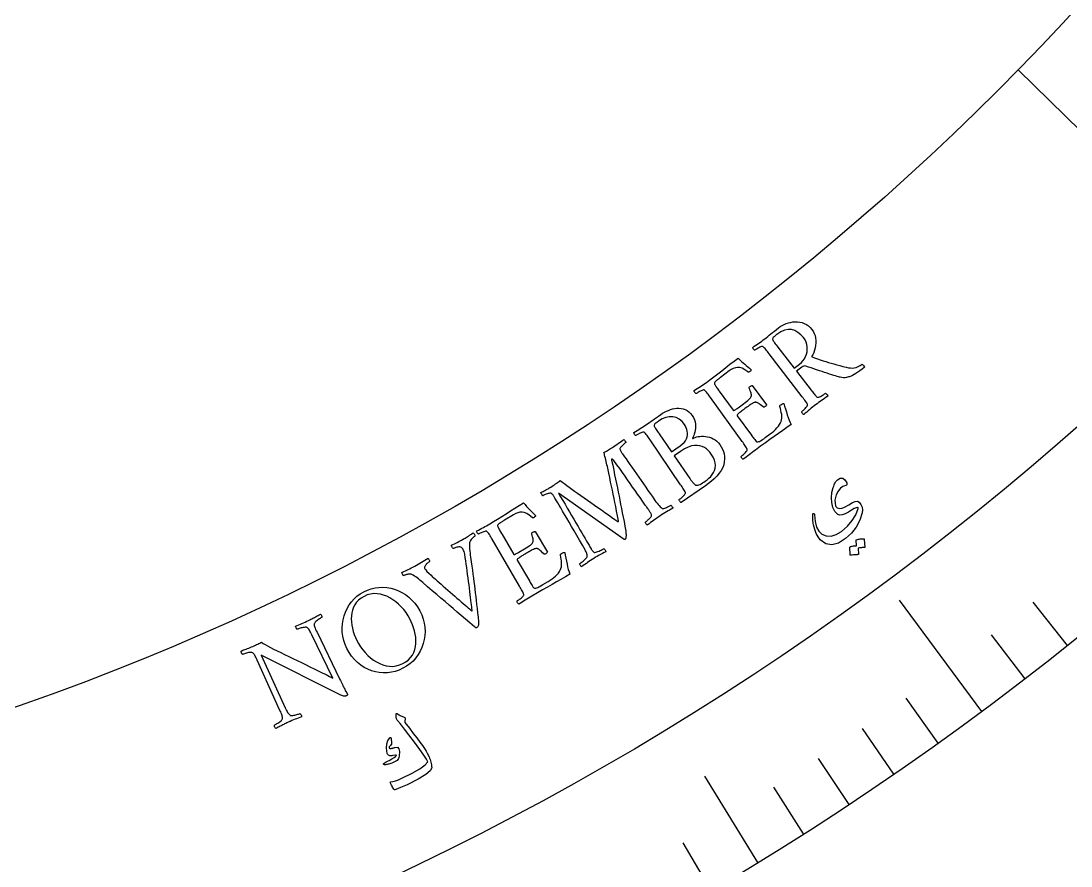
# Model space of a CAD drawing. Header units: millimetres. Extents: x -65 to 65, y -65 to 75.
# Drawn here: x 14.5 to 32.26, y -44.14 to -29.85 of the extents above; entities that cross this region are included whole.
import ezdxf

# ---------------------------------------------------------------- set-up
doc = ezdxf.new("R2010")
doc.units = ezdxf.units.MM
for name, color, linetype in [('CUT_OUTER', 1, 'Continuous'), ('ENGRAVE', 7, 'Continuous'), ('ENGRAVE_FINE', 8, 'Continuous'), ('TEXT', 5, 'Continuous')]:
    doc.layers.add(name, color=color, linetype=linetype)

msp = doc.modelspace()

# ---------------------------------------------------------------- linework, layer by layer
at = {"layer": 'CUT_OUTER'}
msp.add_arc((-0.0001, -0.0002), 64.9998, 178.916906, 2.285404, dxfattribs=at)
at = {"layer": 'ENGRAVE'}
for points in [[(36.9434, -36.1316), (31.367, -30.6778)], [(30.7539, -41.5272), (29.3612, -39.6467)], [(26.9601, -44.0847), (26.0648, -42.6207)]]:
    msp.add_lwpolyline(points, dxfattribs=at)
for radius in [63.7, 63.7, 61.9938, 58.825, 58.825, 56.3225, 51.675, 51.675, 48.945, 43.875, 43.875]:
    msp.add_circle((0, 0), radius, dxfattribs=at)
at = {"layer": 'ENGRAVE_FINE'}
for points in [[(32.204, -40.413), (31.6206, -39.681)], [(31.484, -40.9764), (30.9137, -40.2342)], [(30.0139, -42.0651), (29.4703, -41.3031)], [(29.2643, -42.59), (28.7342, -41.8185)], [(28.5053, -43.1016), (27.989, -42.3209)], [(27.7372, -43.5999), (27.2348, -42.8102)], [(26.1744, -44.5557), (25.7002, -43.7486)]]:
    msp.add_lwpolyline(points, dxfattribs=at)
at = {"layer": 'TEXT'}
for points in [[(27.312, -35.0397), (27.3411, -35.0189), (27.3726, -35.0001), (27.4063, -34.9834), (27.4423, -34.9686), (27.4796, -34.9564), (27.5176, -34.9472), (27.5561, -34.9411), (27.5951, -34.938), (27.6341, -34.9384), (27.6724, -34.9431), (27.7102, -34.9519), (27.7473, -34.9649), (27.7831, -34.9826), (27.8169, -35.0055), (27.8487, -35.0338), (27.8785, -35.0673), (27.9002, -35.0989), (27.9174, -35.1334), (27.9302, -35.1707), (27.9384, -35.2109), (27.9424, -35.2527), (27.9427, -35.2946), (27.9393, -35.3366), (27.9321, -35.3787), (27.9215, -35.4197), (27.908, -35.458), (27.8915, -35.4938), (27.872, -35.5269), (27.9228, -35.546), (27.9721, -35.5638), (28.0197, -35.5804), (28.0657, -35.5958), (28.1111, -35.6104), (28.1569, -35.6245), (28.2031, -35.638), (28.2496, -35.6511), (28.2977, -35.6642), (28.3483, -35.6779), (28.4016, -35.692), (28.4574, -35.7067), (28.494, -35.7145), (28.5289, -35.7187), (28.5622, -35.7192), (28.5939, -35.7161), (28.6254, -35.7086), (28.6585, -35.696), (28.6929, -35.6784), (28.7288, -35.6557), (28.735, -35.6576), (28.7411, -35.6621), (28.7471, -35.6691), (28.753, -35.6786), (28.7582, -35.6884), (28.7621, -35.6961), (28.7646, -35.7016), (28.7658, -35.7051), (28.7249, -35.7374), (28.6869, -35.766), (28.6518, -35.791), (28.6198, -35.8124), (28.5909, -35.8302), (28.5656, -35.8447), (28.5438, -35.8558), (28.5256, -35.8635), (28.5129, -35.8672), (28.4977, -35.8713), (28.48, -35.8757), (28.4598, -35.8806), (28.4373, -35.8842), (28.4127, -35.8846), (28.386, -35.8819), (28.3573, -35.8762), (28.3442, -35.8726), (28.3265, -35.8675), (28.304, -35.8609), (28.2768, -35.8528), (28.2457, -35.8433), (28.2116, -35.8326), (28.1746, -35.8208), (28.1345, -35.8078), (28.0923, -35.794), (28.0487, -35.7797), (28.0037, -35.7649), (27.9573, -35.7496), (27.9106, -35.7339), (27.8645, -35.7183), (27.8192, -35.7026), (27.7747, -35.6868), (27.7591, -35.6842), (27.7426, -35.6866), (27.7251, -35.694), (27.7066, -35.7063), (27.6182, -35.7746), (27.8631, -36.0918), (27.8651, -36.0944), (27.8671, -36.097), (27.8692, -36.0996), (27.8712, -36.1022), (27.8732, -36.1049), (27.8752, -36.1075), (27.8772, -36.1101), (27.8792, -36.1127), (27.8918, -36.1288), (27.9038, -36.1441), (27.9154, -36.1586), (27.9265, -36.1721), (27.9372, -36.1845), (27.9475, -36.1952), (27.9574, -36.2044), (27.967, -36.2118), (27.9733, -36.2137), (27.9822, -36.2133), (27.9934, -36.2107), (28.0072, -36.2058), (28.0222, -36.1994), (28.0372, -36.192), (28.0522, -36.1838), (28.0672, -36.1746), (28.081, -36.1657), (28.0924, -36.1582), (28.1013, -36.1521), (28.1078, -36.1473), (28.1133, -36.1496), (28.1194, -36.1536), (28.1259, -36.1594), (28.1328, -36.1669), (28.139, -36.1749), (28.1432, -36.1825), (28.1454, -36.1895), (28.1456, -36.196), (28.1183, -36.2145), (28.0915, -36.2327), (28.0654, -36.2506), (28.0399, -36.2682), (28.0147, -36.2858), (27.9894, -36.304), (27.964, -36.3228), (27.9385, -36.3422), (27.9139, -36.3614), (27.8893, -36.381), (27.8646, -36.4012), (27.8401, -36.4218), (27.8154, -36.4428), (27.7906, -36.4641), (27.7656, -36.4856), (27.7405, -36.5074), (27.7343, -36.5055), (27.7281, -36.5016), (27.7219, -36.4956), (27.7156, -36.4876), (27.7102, -36.4789), (27.7063, -36.4711), (27.704, -36.4643), (27.7032, -36.4583), (27.7095, -36.4533), (27.7177, -36.4462), (27.7279, -36.4372), (27.74, -36.4261), (27.7528, -36.4139), (27.7648, -36.4014), (27.776, -36.3886), (27.7865, -36.3755), (27.795, -36.3632), (27.8004, -36.3531), (27.8027, -36.3449), (27.8018, -36.3389), (27.7963, -36.3252), (27.7889, -36.3106), (27.7795, -36.2951), (27.7682, -36.2786), (27.7556, -36.2614), (27.7424, -36.2436), (27.7286, -36.2252), (27.7142, -36.2062), (27.1545, -35.4785), (27.1399, -35.4596), (27.1256, -35.4413), (27.1117, -35.4237), (27.0981, -35.4066), (27.0849, -35.391), (27.0721, -35.3776), (27.0599, -35.3664), (27.0482, -35.3575), (27.0422, -35.3543), (27.0337, -35.354), (27.0229, -35.3566), (27.0096, -35.362), (26.9952, -35.3691), (26.9808, -35.3767), (26.9665, -35.3848), (26.9522, -35.3934), (26.939, -35.4016), (26.9282, -35.4085), (26.9196, -35.4143), (26.9133, -35.4188), (26.9078, -35.4164), (26.9019, -35.4123), (26.8955, -35.4064), (26.8887, -35.3988), (26.8825, -35.3907), (26.8784, -35.3831), (26.8762, -35.3761), (26.876, -35.3697), (26.9023, -35.3512), (26.9283, -35.3331), (26.954, -35.3153), (26.9795, -35.2978), (27.0047, -35.2803), (27.0295, -35.2626), (27.054, -35.2446), (27.0781, -35.2264), (27.1032, -35.2069), (27.1291, -35.1864), (27.1558, -35.1649), (27.1833, -35.1425), (27.2122, -35.1189), (27.2433, -35.0939), (27.2766, -35.0675), (27.312, -35.0397)], [(27.7358, -35.2055), (27.6905, -35.1555), (27.6418, -35.1163), (27.5897, -35.0878), (27.5342, -35.07), (27.4755, -35.0658), (27.414, -35.0781), (27.3496, -35.1069), (27.2821, -35.1522), (27.2735, -35.1591), (27.2631, -35.1677), (27.2508, -35.1781), (27.2366, -35.1903), (27.2237, -35.2027), (27.215, -35.2139), (27.2107, -35.2239), (27.2107, -35.2326), (27.2148, -35.2441), (27.2217, -35.2578), (27.2314, -35.2737), (27.244, -35.2917), (27.2582, -35.3108), (27.2725, -35.3299), (27.287, -35.349), (27.3017, -35.3681), (27.5779, -35.7223), (27.6678, -35.6527), (27.6988, -35.6256), (27.726, -35.5953), (27.7494, -35.5617), (27.7692, -35.525), (27.7844, -35.4861), (27.7946, -35.4463), (27.7997, -35.4056), (27.7996, -35.364), (27.7937, -35.3225), (27.7811, -35.2823), (27.7618, -35.2433), (27.7358, -35.2055)], [(26.0914, -35.9633), (26.1528, -35.9182), (26.2166, -35.8701), (26.2829, -35.819), (26.3517, -35.7648), (26.4214, -35.7098), (26.4906, -35.6559), (26.5594, -35.6031), (26.6276, -35.5516), (26.6562, -35.58), (26.6844, -35.6067), (26.7123, -35.6315), (26.7399, -35.6546), (26.7673, -35.677), (26.7949, -35.7), (26.8226, -35.7236), (26.8504, -35.7478), (26.8482, -35.7555), (26.8436, -35.7632), (26.8368, -35.7709), (26.8275, -35.7787), (26.817, -35.7854), (26.8079, -35.7886), (26.8002, -35.7883), (26.794, -35.7846), (26.7434, -35.7487), (26.697, -35.7244), (26.655, -35.7117), (26.6172, -35.7105), (26.5819, -35.7176), (26.5469, -35.7299), (26.5125, -35.7472), (26.4785, -35.7697), (26.3327, -35.8772), (26.3264, -35.8819), (26.318, -35.8882), (26.3076, -35.8963), (26.295, -35.9061), (26.2818, -35.9168), (26.2692, -35.9274), (26.2573, -35.9381), (26.2461, -35.9488), (26.2367, -35.9588), (26.2305, -35.9676), (26.2273, -35.9752), (26.2273, -35.9815), (26.2319, -35.9928), (26.238, -36.005), (26.2457, -36.0182), (26.2549, -36.0323), (26.2649, -36.0469), (26.2753, -36.0616), (26.2859, -36.0766), (26.2968, -36.0916), (26.3011, -36.0975), (26.3049, -36.1027), (26.3082, -36.1073), (26.311, -36.1112), (26.547, -36.435), (26.5508, -36.4372), (26.557, -36.4366), (26.5655, -36.4333), (26.5764, -36.4272), (26.5888, -36.4194), (26.6017, -36.4108), (26.615, -36.4016), (26.6289, -36.3916), (26.7188, -36.3257), (26.7477, -36.304), (26.7729, -36.2844), (26.7943, -36.2669), (26.812, -36.2514), (26.8262, -36.2373), (26.8373, -36.2238), (26.8453, -36.2108), (26.8502, -36.1985), (26.8525, -36.186), (26.8528, -36.1726), (26.851, -36.1583), (26.8472, -36.1431), (26.8417, -36.1263), (26.8347, -36.1071), (26.8263, -36.0856), (26.8165, -36.0617), (26.8147, -36.0546), (26.8166, -36.0472), (26.8223, -36.0394), (26.8318, -36.0311), (26.8419, -36.0244), (26.8513, -36.02), (26.86, -36.0178), (26.868, -36.0178), (27.1103, -36.3425), (27.1082, -36.3489), (27.1036, -36.3557), (27.0967, -36.3629), (27.0873, -36.3706), (27.0772, -36.377), (27.0678, -36.3803), (27.0593, -36.3806), (27.0517, -36.3779), (27.0287, -36.3593), (27.0088, -36.3436), (26.992, -36.331), (26.9782, -36.3214), (26.9668, -36.3141), (26.957, -36.3084), (26.9487, -36.3043), (26.9419, -36.3018), (26.9358, -36.3004), (26.9296, -36.2996), (26.9234, -36.2993), (26.9171, -36.2996), (26.9088, -36.3007), (26.8981, -36.3044), (26.885, -36.3108), (26.8694, -36.3199), (26.8523, -36.3307), (26.8345, -36.3422), (26.8162, -36.3546), (26.7972, -36.3677), (26.7783, -36.3811), (26.7599, -36.3941), (26.7422, -36.4069), (26.7251, -36.4193), (26.7133, -36.4281), (26.7008, -36.4375), (26.6876, -36.4476), (26.6737, -36.4584), (26.66, -36.4692), (26.6475, -36.4796), (26.6361, -36.4894), (26.6259, -36.4987), (26.6179, -36.5072), (26.6131, -36.5146), (26.6115, -36.5208), (26.6131, -36.5258), (26.8543, -36.8567), (26.8557, -36.8587), (26.8575, -36.8612), (26.8596, -36.8641), (26.8621, -36.8674), (26.8718, -36.8807), (26.883, -36.8957), (26.8956, -36.9124), (26.9096, -36.9308), (26.9232, -36.9477), (26.9344, -36.9597), (26.9434, -36.967), (26.9501, -36.9694), (26.9637, -36.9682), (26.9773, -36.9649), (26.9911, -36.9597), (27.005, -36.9525), (27.0207, -36.9429), (27.0398, -36.9301), (27.0624, -36.9144), (27.0884, -36.8956), (27.1723, -36.8338), (27.2029, -36.81), (27.232, -36.7849), (27.2598, -36.7583), (27.2861, -36.7303), (27.3097, -36.7022), (27.3292, -36.675), (27.3446, -36.6488), (27.3558, -36.6235), (27.3648, -36.5954), (27.3696, -36.5662), (27.37, -36.5358), (27.3662, -36.5044), (27.3597, -36.4721), (27.3522, -36.4389), (27.3437, -36.4049), (27.3343, -36.37), (27.3337, -36.3633), (27.3363, -36.3562), (27.3421, -36.3487), (27.351, -36.3409), (27.3661, -36.3307), (27.3794, -36.3237), (27.3912, -36.32), (27.4012, -36.3197), (27.4156, -36.3649), (27.4301, -36.4116), (27.4449, -36.4599), (27.46, -36.5097), (27.4754, -36.5579), (27.4911, -36.6013), (27.5072, -36.6399), (27.5237, -36.6738), (27.4534, -36.7262), (27.3829, -36.7777), (27.3122, -36.8285), (27.2413, -36.8786), (27.1682, -36.9301), (27.0908, -36.9852), (27.0092, -37.0439), (26.9232, -37.106), (26.8936, -37.1278), (26.8657, -37.1487), (26.8396, -37.1688), (26.8154, -37.1881), (26.7916, -37.207), (26.7672, -37.2258), (26.7421, -37.2447), (26.7163, -37.2635), (26.7101, -37.2614), (26.704, -37.2573), (26.698, -37.2512), (26.692, -37.2429), (26.6868, -37.2341), (26.6831, -37.2263), (26.681, -37.2193), (26.6803, -37.2134), (26.6868, -37.2085), (26.6952, -37.2017), (26.7056, -37.1929), (26.7181, -37.1822), (26.7312, -37.1703), (26.7435, -37.1582), (26.7551, -37.1457), (26.7659, -37.1329), (26.7748, -37.1209), (26.7805, -37.1108), (26.7829, -37.1028), (26.7822, -37.0967), (26.7771, -37.0829), (26.7701, -37.0681), (26.7612, -37.0523), (26.7503, -37.0355), (26.7382, -37.0179), (26.7255, -36.9998), (26.7123, -36.981), (26.6984, -36.9617), (26.1608, -36.2175), (26.1468, -36.1981), (26.133, -36.1795), (26.1196, -36.1614), (26.1064, -36.144), (26.0936, -36.1281), (26.0813, -36.1143), (26.0694, -36.1028), (26.0579, -36.0935), (26.052, -36.0902), (26.0435, -36.0896), (26.0326, -36.0919), (26.0192, -36.097), (26.0046, -36.1037), (25.9898, -36.111), (25.975, -36.1189), (25.9601, -36.1273), (25.9463, -36.1354), (25.935, -36.1423), (25.9261, -36.1479), (25.9196, -36.1523), (25.9142, -36.1498), (25.9084, -36.1455), (25.9022, -36.1394), (25.8955, -36.1317), (25.8897, -36.1233), (25.8857, -36.1157), (25.8838, -36.1086), (25.8837, -36.1022), (25.9105, -36.0844), (25.9372, -36.0669), (25.9637, -36.0496), (25.99, -36.0325), (26.0161, -36.0155), (26.0417, -35.9983), (26.0668, -35.9809), (26.0914, -35.9633)], [(25.3198, -36.5053), (25.3498, -36.4857), (25.3814, -36.4675), (25.4146, -36.4507), (25.4494, -36.4352), (25.4851, -36.4218), (25.5208, -36.4114), (25.5567, -36.4039), (25.5927, -36.3993), (25.6284, -36.3983), (25.6635, -36.4016), (25.6981, -36.4091), (25.732, -36.421), (25.7648, -36.4379), (25.7959, -36.4607), (25.8252, -36.4895), (25.8528, -36.5243), (25.8739, -36.5581), (25.8899, -36.5931), (25.9009, -36.6293), (25.907, -36.6667), (25.9089, -36.7039), (25.9078, -36.7395), (25.9035, -36.7737), (25.8961, -36.8063), (25.887, -36.8363), (25.8773, -36.8626), (25.8673, -36.8851), (25.8567, -36.9039), (25.856, -36.9071), (25.8565, -36.9094), (25.8585, -36.9107), (25.8618, -36.9111), (25.8799, -36.9014), (25.901, -36.893), (25.9251, -36.8859), (25.952, -36.88), (25.9811, -36.8759), (26.0116, -36.8741), (26.0436, -36.8743), (26.0769, -36.8768), (26.1106, -36.882), (26.1439, -36.8904), (26.1766, -36.9021), (26.2087, -36.917), (26.2395, -36.9355), (26.2681, -36.9579), (26.2944, -36.9842), (26.3185, -37.0146), (26.3432, -37.0527), (26.3636, -37.0919), (26.3799, -37.132), (26.3919, -37.1731), (26.3988, -37.2157), (26.4, -37.2604), (26.3953, -37.3073), (26.3847, -37.3562), (26.3675, -37.4045), (26.3425, -37.4523), (26.3097, -37.4996), (26.269, -37.5465), (26.2236, -37.5919), (26.1768, -37.6347), (26.1285, -37.6748), (26.0787, -37.7124), (25.6659, -37.9945), (25.6599, -37.9923), (25.6539, -37.9881), (25.648, -37.9817), (25.6423, -37.9733), (25.6373, -37.9644), (25.6338, -37.9564), (25.6319, -37.9494), (25.6314, -37.9434), (25.638, -37.9388), (25.6466, -37.9322), (25.6573, -37.9237), (25.67, -37.9134), (25.6834, -37.9019), (25.6961, -37.89), (25.708, -37.8779), (25.7192, -37.8654), (25.7284, -37.8536), (25.7344, -37.8437), (25.7371, -37.8358), (25.7365, -37.8296), (25.7318, -37.8157), (25.7252, -37.8007), (25.7167, -37.7847), (25.7064, -37.7676), (25.6948, -37.7497), (25.6826, -37.7312), (25.6698, -37.7121), (25.6565, -37.6924), (25.1399, -36.9334), (25.1264, -36.9137), (25.1132, -36.8947), (25.1002, -36.8763), (25.0876, -36.8585), (25.0752, -36.8422), (25.0633, -36.8281), (25.0517, -36.8163), (25.0405, -36.8066), (25.0347, -36.8031), (25.0262, -36.8024), (25.0153, -36.8044), (25.0017, -36.809), (24.9869, -36.8154), (24.972, -36.8223), (24.9569, -36.8297), (24.9418, -36.8378), (24.9278, -36.8455), (24.9163, -36.852), (24.9072, -36.8574), (24.9006, -36.8616), (24.8953, -36.8589), (24.8896, -36.8544), (24.8836, -36.8482), (24.8771, -36.8403), (24.8715, -36.8318), (24.8678, -36.824), (24.866, -36.8169), (24.8661, -36.8105), (24.8934, -36.7935), (24.9206, -36.7767), (24.9475, -36.7601), (24.9744, -36.7438), (25.0009, -36.7275), (25.0269, -36.711), (25.0525, -36.6943), (25.0776, -36.6774), (25.1037, -36.6594), (25.1306, -36.6405), (25.1582, -36.6207), (25.1864, -36.6001), (25.2163, -36.5784), (25.2484, -36.5554), (25.2829, -36.531), (25.3198, -36.5053)], [(25.5024, -37.1363), (25.648, -37.0359), (25.6842, -37.0079), (25.7139, -36.9788), (25.7371, -36.9484), (25.7538, -36.9168), (25.7649, -36.8846), (25.7712, -36.8526), (25.7727, -36.8207), (25.7695, -36.7889), (25.7624, -36.7581), (25.7522, -36.7288), (25.7391, -36.7011), (25.7229, -36.6751), (25.6795, -36.6231), (25.6316, -36.5841), (25.5793, -36.5582), (25.5224, -36.5453), (25.4631, -36.545), (25.4036, -36.5566), (25.3438, -36.5803), (25.2837, -36.6159), (25.2748, -36.6223), (25.2638, -36.6303), (25.251, -36.64), (25.2361, -36.6514), (25.2225, -36.6631), (25.2133, -36.6738), (25.2084, -36.6835), (25.2079, -36.6922), (25.2112, -36.7021), (25.2165, -36.7137), (25.2237, -36.7269), (25.2329, -36.7418), (25.2432, -36.7578), (25.254, -36.7741), (25.2652, -36.7907), (25.2768, -36.8078), (25.2792, -36.8113), (25.2815, -36.8146), (25.2836, -36.8177), (25.2856, -36.8205), (25.2874, -36.8232), (25.2893, -36.8259), (25.2912, -36.8287), (25.293, -36.8314)], [(23.4803, -37.7199), (23.5024, -37.706), (23.5228, -37.6925), (23.5417, -37.6795), (23.559, -37.667), (23.5751, -37.655), (23.5906, -37.6436), (23.6056, -37.6327), (23.6199, -37.6223), (23.6392, -37.6383), (23.664, -37.6576), (23.6943, -37.6804), (23.7301, -37.7065), (23.7704, -37.7355), (23.8142, -37.767), (23.8615, -37.801), (23.9124, -37.8374), (23.966, -37.8756), (24.0214, -37.9147), (24.0786, -37.9548), (24.1376, -37.9958), (24.1975, -38.0372), (24.257, -38.0787), (24.3164, -38.1201), (24.3755, -38.1614), (24.4334, -38.2021), (24.4891, -38.2413), (24.5428, -38.2791), (24.5943, -38.3154), (24.5965, -38.3163), (24.5988, -38.3164), (24.6014, -38.3158), (24.6041, -38.3144), (24.6063, -38.3123), (24.6075, -38.3096), (24.6076, -38.3062), (24.6067, -38.3022), (24.5899, -38.2185), (24.5738, -38.1391), (24.5584, -38.064), (24.5437, -37.9932), (24.5293, -37.9245), (24.515, -37.8557), (24.5008, -37.7869), (24.4866, -37.7181), (24.4719, -37.6474), (24.4563, -37.5733), (24.4398, -37.4956), (24.4224, -37.4144), (24.4165, -37.3873), (24.4102, -37.3592), (24.4036, -37.33), (24.3965, -37.2998), (24.3895, -37.27), (24.3828, -37.2423), (24.3765, -37.2167), (24.3705, -37.1931), (24.3655, -37.1734), (24.3619, -37.1593), (24.3597, -37.1508), (24.359, -37.148), (24.401, -37.1239), (24.4386, -37.1016), (24.472, -37.0811), (24.5011, -37.0624), (24.5251, -37.0463), (24.5504, -37.0291), (24.577, -37.0106), (24.6048, -36.991), (24.6317, -36.9717), (24.6553, -36.9547), (24.6757, -36.9397), (24.6928, -36.927), (24.6958, -36.9295), (24.7004, -36.9345), (24.7068, -36.942), (24.7148, -36.952), (24.7225, -36.9619), (24.728, -36.969), (24.7314, -36.9732), (24.7325, -36.9746), (24.7254, -36.9797), (24.7167, -36.9865), (24.7065, -36.995), (24.6946, -37.0052), (24.6822, -37.0164), (24.6705, -37.0279), (24.6594, -37.0396), (24.649, -37.0515), (24.6402, -37.0628), (24.634, -37.0727), (24.6304, -37.0812), (24.6294, -37.0883), (24.6315, -37.0968), (24.6347, -37.1059), (24.6389, -37.1157), (24.6441, -37.1261), (24.6499, -37.1365), (24.6556, -37.1462), (24.6612, -37.1554), (24.6667, -37.164), (24.6848, -37.1893), (24.7068, -37.2205), (24.7329, -37.2578), (24.7628, -37.301), (24.7958, -37.3485), (24.8308, -37.3989), (24.8678, -37.452), (24.9068, -37.508), (24.9467, -37.5651), (24.9864, -37.6219), (25.0259, -37.6784), (25.0651, -37.7345), (25.1032, -37.7889), (25.1389, -37.8401), (25.1724, -37.8882), (25.2037, -37.9332), (25.2216, -37.9578), (25.2392, -37.9816), (25.2566, -38.0046), (25.2738, -38.0267), (25.2909, -38.0471), (25.3079, -38.0649), (25.3248, -38.0801), (25.3416, -38.0927), (25.3498, -38.0959), (25.3602, -38.0965), (25.3728, -38.0945), (25.3877, -38.0898), (25.4036, -38.0835), (25.4192, -38.0766), (25.4347, -38.0693), (25.4501, -38.0614), (25.4638, -38.0539), (25.4747, -38.0478), (25.4827, -38.0432), (25.4878, -38.04), (25.4955, -38.0446), (25.5025, -38.0504), (25.5088, -38.0575), (25.5145, -38.0659), (25.5192, -38.0741), (25.5227, -38.0806), (25.5249, -38.0855), (25.5258, -38.0888), (25.4981, -38.1048), (25.4707, -38.1207), (25.4437, -38.1365), (25.4172, -38.1521), (25.3905, -38.1682), (25.3629, -38.1853), (25.3345, -38.2034), (25.3053, -38.2225), (25.2749, -38.2428), (25.2469, -38.262), (25.2212, -38.2803), (25.1977, -38.2974), (25.1744, -38.3148), (25.1491, -38.3337), (25.1217, -38.354), (25.0923, -38.3758), (25.0896, -38.3736), (25.0857, -38.3696), (25.0805, -38.3638), (25.0742, -38.3561), (25.068, -38.3476), (25.0633, -38.3395), (25.0602, -38.3317), (25.0586, -38.3242), (25.0649, -38.3198), (25.0725, -38.3141), (25.0816, -38.3069), (25.0921, -38.2983), (25.1031, -38.2889), (25.1141, -38.2793), (25.1248, -38.2694), (25.1355, -38.2593), (25.1451, -38.2496), (25.1531, -38.2408), (25.1594, -38.2329), (25.164, -38.226), (25.1657, -38.2192), (25.1649, -38.2103), (25.1618, -38.1993), (25.1564, -38.1862), (25.1498, -38.1728), (25.1434, -38.1605), (25.1371, -38.1495), (25.131, -38.1397), (25.1237, -38.1289), (25.1153, -38.1168), (25.1056, -38.1033), (25.0946, -38.0885), (25.0837, -38.0737), (25.074, -38.0602), (25.0656, -38.0481), (25.0583, -38.0373), (25.0139, -37.9739), (24.9703, -37.9117), (24.9275, -37.8508), (24.8856, -37.7912), (24.8439, -37.7318), (24.8018, -37.6718), (24.7592, -37.611), (24.7161, -37.5496), (24.6719, -37.4867), (24.6259, -37.4215), (24.5781, -37.354), (24.5285, -37.2843), (24.5261, -37.2811), (24.5225, -37.2771), (24.5176, -37.2722), (24.5116, -37.2664), (24.5052, -37.2614), (24.4994, -37.2587), (24.4941, -37.2582), (24.4893, -37.26), (24.4879, -37.2621), (24.4873, -37.2659), (24.4876, -37.2715), (24.4887, -37.2788), (24.5066, -37.3641), (24.5237, -37.4461), (24.5401, -37.525), (24.5557, -37.6008), (24.5708, -37.6743), (24.5855, -37.7466), (24.5997, -37.8177), (24.6136, -37.8876), (24.6273, -37.9571), (24.6411, -38.0272), (24.655, -38.0978), (24.6691, -38.1691), (24.6834, -38.2419), (24.6983, -38.3176), (24.7137, -38.3959), (24.7296, -38.4771), (24.7301, -38.4833), (24.7307, -38.4921), (24.7313, -38.5035), (24.7319, -38.5175), (24.7323, -38.5327), (24.7324, -38.5476), (24.7321, -38.5622), (24.7315, -38.5766), (24.7302, -38.5896), (24.7279, -38.6002), (24.7244, -38.6083), (24.7199, -38.6141), (24.7181, -38.6161), (24.7151, -38.6178), (24.7109, -38.6193), (24.7057, -38.6206), (24.7042, -38.6204), (24.7029, -38.6204), (24.7017, -38.6207), (24.7007, -38.6211), (23.5898, -37.8385), (23.6263, -37.8994), (23.6632, -37.9614), (23.7004, -38.0244), (23.738, -38.0886), (23.7755, -38.1527), (23.8125, -38.2159), (23.8491, -38.2781), (23.8852, -38.3393), (23.9202, -38.3985), (23.9533, -38.4548), (23.9846, -38.5081), (24.0141, -38.5586), (24.0412, -38.6052), (24.0656, -38.6471), (24.0872, -38.6842), (24.106, -38.7166), (24.1214, -38.7432), (24.1329, -38.763), (24.1405, -38.7761), (24.1442, -38.7823), (24.1485, -38.7889), (24.1533, -38.7958), (24.1585, -38.8028), (24.1642, -38.8101), (24.17, -38.8171), (24.1757, -38.8233), (24.1812, -38.8288), (24.1867, -38.8336), (24.1951, -38.837), (24.2064, -38.8376), (24.2208, -38.8353), (24.2381, -38.8301), (24.2567, -38.8233), (24.2752, -38.8157), (24.2933, -38.8075), (24.3112, -38.7987), (24.3273, -38.7903), (24.3398, -38.7837), (24.3488, -38.7787), (24.3544, -38.7755), (24.3604, -38.7781), (24.3663, -38.783), (24.372, -38.7903), (24.3776, -38.7999), (24.3824, -38.8097), (24.3859, -38.8174), (24.3881, -38.823), (24.389, -38.8265), (24.3615, -38.8413), (24.336, -38.8549), (24.3124, -38.8675), (24.2908, -38.879), (24.269, -38.8909), (24.2447, -38.9048), (24.2181, -38.9206), (24.1891, -38.9384), (24.1584, -38.9577), (24.1306, -38.9757), (24.1055, -38.9924), (24.0832, -39.0079), (24.0611, -39.0236), (24.0364, -39.041), (24.0092, -39.06), (23.9794, -39.0808), (23.9767, -39.0786), (23.9729, -39.0745), (23.9679, -39.0685), (23.9618, -39.0606), (23.9559, -39.052), (23.9515, -39.0437), (23.9486, -39.0358), (23.9472, -39.0283), (23.9541, -39.0237), (23.9634, -39.017), (23.9751, -39.0082), (23.9893, -38.9972), (24.0045, -38.985), (24.0192, -38.9723), (24.0336, -38.9593), (24.0475, -38.9458), (24.0596, -38.9329), (24.0683, -38.9214), (24.0736, -38.9113), (24.0756, -38.9026), (24.0757, -38.8894), (24.0744, -38.8765), (24.0717, -38.864), (24.0676, -38.8519), (24.0624, -38.8395), (24.0562, -38.8262), (24.0492, -38.812), (24.0413, -38.7969), (23.9936, -38.7137), (23.9467, -38.6322), (23.9007, -38.5524), (23.8556, -38.4743), (23.812, -38.3991), (23.7706, -38.3279), (23.7313, -38.2607), (23.6942, -38.1975), (23.6599, -38.1391), (23.6289, -38.0864), (23.6012, -38.0395), (23.577, -37.9982), (23.5567, -37.9637), (23.541, -37.9372), (23.53, -37.9187), (23.5237, -37.9082), (23.5173, -37.898), (23.511, -37.8882), (23.5046, -37.8787), (23.4984, -37.8694), (23.492, -37.8608), (23.4853, -37.853), (23.4783, -37.8459), (23.4711, -37.8397), (23.4644, -37.8363), (23.4551, -37.8351), (23.4432, -37.8359), (23.4286, -37.8388), (23.4128, -37.8432), (23.3969, -37.8481), (23.3812, -37.8536), (23.3655, -37.8598), (23.3511, -37.8658), (23.3392, -37.8711), (23.3299, -37.8756), (23.3232, -37.8794), (23.3214, -37.8783), (23.3179, -37.8739), (23.3127, -37.8662), (23.3057, -37.8552), (23.299, -37.8439), (23.2942, -37.8355), (23.2915, -37.8298), (23.2908, -37.8269), (23.3115, -37.8155), (23.33, -37.8053), (23.3465, -37.7964), (23.3609, -37.7888), (23.3743, -37.7818), (23.3876, -37.7746), (23.4008, -37.7673), (23.4139, -37.7599), (23.4279, -37.7518), (23.4436, -37.7424), (23.4611, -37.7318), (23.4803, -37.7199)], [(25.5485, -37.2034), (25.8128, -37.5882), (25.8178, -37.5954), (25.824, -37.6041), (25.8316, -37.6146), (25.8405, -37.6266), (25.85, -37.6391), (25.8597, -37.6511), (25.8694, -37.6625), (25.8793, -37.6734), (25.8886, -37.6828), (25.8968, -37.69), (25.9038, -37.6951), (25.9096, -37.6979), (25.9274, -37.7002), (25.9458, -37.6991), (25.9646, -37.6947), (25.9841, -37.6868), (26.0044, -37.6763), (26.0259, -37.6639), (26.0487, -37.6497), (26.0727, -37.6336), (26.1054, -37.6091), (26.136, -37.5823), (26.1645, -37.5532), (26.1909, -37.5219), (26.2133, -37.488), (26.2298, -37.4514), (26.2404, -37.4119), (26.2452, -37.3696), (26.242, -37.3248), (26.2291, -37.2776), (26.2064, -37.2281), (26.1739, -37.1762), (26.1491, -37.1443), (26.1215, -37.1151), (26.0912, -37.0888), (26.0581, -37.0652), (26.0218, -37.0462), (25.9815, -37.0339), (25.9374, -37.0281), (25.8894, -37.0288), (25.8373, -37.0382), (25.7809, -37.0582), (25.72, -37.0889), (25.6548, -37.1302)], [(28.4503, -37.7062), (28.4029, -37.722), (28.3603, -37.7532), (28.3224, -37.7999), (28.2891, -37.862), (28.2737, -37.9091), (28.2668, -37.9565), (28.2687, -38.0043), (28.2792, -38.0524), (28.283, -38.0609), (28.2884, -38.0685), (28.2955, -38.0753), (28.3044, -38.0813), (28.3418, -38.0926), (28.3874, -38.0881), (28.441, -38.068), (28.5027, -38.0322), (28.5631, -37.9962), (28.6118, -37.9764), (28.6488, -37.9729), (28.6742, -37.9858), (28.7076, -38.0277), (28.7279, -38.0722), (28.735, -38.1192), (28.7289, -38.1688), (28.6856, -38.2946), (28.6242, -38.4091), (28.545, -38.5119), (28.448, -38.6032), (28.3257, -38.6807), (28.2132, -38.7097), (28.1106, -38.6904), (28.0182, -38.6229), (27.9814, -38.5756), (27.9503, -38.518), (27.9248, -38.4499), (27.9048, -38.3714), (27.9009, -38.3484), (27.8977, -38.3258), (27.8951, -38.3036), (27.8932, -38.2819), (27.8919, -38.2604), (27.8913, -38.2392), (27.8914, -38.2181), (27.8922, -38.1972), (27.8938, -38.1876), (27.8972, -38.1817), (27.9024, -38.1795), (27.9094, -38.181), (27.9154, -38.1848), (27.9198, -38.1897), (27.9226, -38.1959), (27.9238, -38.2032), (27.9324, -38.3173), (27.955, -38.4093), (27.992, -38.4791), (28.0432, -38.5267), (28.1208, -38.5595), (28.2024, -38.5631), (28.2879, -38.5373), (28.3772, -38.4821), (28.4786, -38.394), (28.5592, -38.3001), (28.6188, -38.2007), (28.6574, -38.0959), (28.6588, -38.0884), (28.6574, -38.083), (28.6532, -38.0798), (28.6462, -38.0786), (28.6247, -38.0829), (28.5923, -38.0971), (28.5492, -38.1212), (28.4952, -38.1551), (28.4387, -38.1874), (28.3903, -38.2049), (28.35, -38.2077), (28.3178, -38.1956), (28.2907, -38.1736), (28.2676, -38.1465), (28.2486, -38.1144), (28.2336, -38.0772), (28.2145, -37.9965), (28.209, -37.9131), (28.2171, -37.8271), (28.2387, -37.7384), (28.2454, -37.7162), (28.2528, -37.6958), (28.2608, -37.6772), (28.2695, -37.6603), (28.2787, -37.6453), (28.2883, -37.632), (28.2984, -37.6204), (28.3088, -37.6106), (28.3563, -37.5813), (28.3983, -37.5803), (28.4347, -37.6077), (28.4656, -37.6633), (28.4704, -37.6809), (28.4695, -37.694), (28.4628, -37.7024), (28.4503, -37.7062)], [(22.426, -38.3562), (22.4915, -38.3173), (22.5597, -38.2757), (22.6308, -38.2314), (22.7045, -38.1843), (22.7793, -38.1363), (22.8535, -38.0895), (22.9271, -38.0438), (23.0001, -37.9992), (23.0257, -38.0304), (23.0512, -38.0597), (23.0765, -38.0871), (23.1016, -38.1128), (23.1268, -38.1378), (23.1519, -38.1634), (23.1772, -38.1896), (23.2025, -38.2164), (23.1995, -38.2238), (23.1942, -38.231), (23.1866, -38.2381), (23.1767, -38.2449), (23.1655, -38.2505), (23.1562, -38.2528), (23.1486, -38.2518), (23.1428, -38.2474), (23.0959, -38.2068), (23.0522, -38.1781), (23.0116, -38.1613), (22.9741, -38.1563), (22.9382, -38.16), (22.9023, -38.1687), (22.8663, -38.1826), (22.8302, -38.2016), (22.6745, -38.2942), (22.6678, -38.2983), (22.6589, -38.3038), (22.6477, -38.3108), (22.6342, -38.3193), (22.62, -38.3286), (22.6064, -38.338), (22.5935, -38.3474), (22.5813, -38.3569), (22.571, -38.366), (22.5639, -38.3742), (22.5601, -38.3814), (22.5594, -38.3877), (22.5629, -38.3994), (22.5678, -38.4121), (22.5741, -38.426), (22.5819, -38.4409), (22.5904, -38.4564), (22.5993, -38.4721), (22.6084, -38.488), (22.6177, -38.5041), (22.6214, -38.5104), (22.6247, -38.5159), (22.6276, -38.5208), (22.63, -38.525), (22.8329, -38.8705), (22.8365, -38.873), (22.8427, -38.873), (22.8515, -38.8705), (22.863, -38.8655), (22.8761, -38.859), (22.8897, -38.8517), (22.9039, -38.8438), (22.9187, -38.8353), (23.0146, -38.7785), (23.0455, -38.7598), (23.0725, -38.7428), (23.0956, -38.7275), (23.1147, -38.7138), (23.1303, -38.7012), (23.1427, -38.6888), (23.1519, -38.6767), (23.1579, -38.6649), (23.1615, -38.6527), (23.163, -38.6394), (23.1627, -38.625), (23.1604, -38.6095), (23.1565, -38.5922), (23.1515, -38.5725), (23.1453, -38.5502), (23.1379, -38.5254), (23.1368, -38.5183), (23.1394, -38.511), (23.1458, -38.5038), (23.1561, -38.4965), (23.1668, -38.4909), (23.1766, -38.4874), (23.1855, -38.486), (23.1935, -38.4869), (23.4026, -38.8338), (23.3998, -38.84), (23.3947, -38.8463), (23.3871, -38.8528), (23.377, -38.8595), (23.3662, -38.8648), (23.3566, -38.8672), (23.3481, -38.8667), (23.3408, -38.8633), (23.3197, -38.8425), (23.3015, -38.8249), (23.286, -38.8107), (23.2733, -38.7998), (23.2626, -38.7914), (23.2534, -38.7848), (23.2455, -38.7799), (23.239, -38.7767), (23.2331, -38.7747), (23.227, -38.7733), (23.2209, -38.7724), (23.2145, -38.7721), (23.2062, -38.7724), (23.1952, -38.775), (23.1815, -38.7801), (23.1651, -38.7876), (23.147, -38.7966), (23.1282, -38.8064), (23.1087, -38.8169), (23.0886, -38.8281), (23.0684, -38.8395), (23.0489, -38.8507), (23.03, -38.8616), (23.0118, -38.8724), (22.9991, -38.8799), (22.9858, -38.8881), (22.9716, -38.8968), (22.9567, -38.9062), (22.9421, -38.9156), (22.9286, -38.9247), (22.9163, -38.9333), (22.9052, -38.9416), (22.8964, -38.9493), (22.8909, -38.9561), (22.8887, -38.9621), (22.8898, -38.9673), (23.0972, -39.3204), (23.0985, -39.3225), (23.1, -39.3251), (23.1018, -39.3282), (23.1039, -39.3317), (23.1123, -39.3459), (23.122, -39.362), (23.1329, -39.3798), (23.145, -39.3995), (23.1568, -39.4176), (23.1669, -39.4307), (23.1751, -39.4388), (23.1815, -39.4419), (23.1951, -39.442), (23.209, -39.4401), (23.2233, -39.4363), (23.2378, -39.4305), (23.2544, -39.4224), (23.2746, -39.4116), (23.2986, -39.3982), (23.3264, -39.382), (23.416, -39.3288), (23.4487, -39.3082), (23.4802, -39.286), (23.5104, -39.2623), (23.5394, -39.2371), (23.5657, -39.2113), (23.5877, -39.1862), (23.6056, -39.1616), (23.6193, -39.1376), (23.631, -39.1105), (23.6386, -39.0819), (23.642, -39.0518), (23.6413, -39.0201), (23.638, -38.9873), (23.6338, -38.9535), (23.6288, -38.9188), (23.6228, -38.8833), (23.6229, -38.8765), (23.6261, -38.8696), (23.6326, -38.8628), (23.6423, -38.8559), (23.6583, -38.8472), (23.6723, -38.8416), (23.6843, -38.8391), (23.6944, -38.8397), (23.7042, -38.8861), (23.7141, -38.934), (23.7241, -38.9835), (23.7342, -39.0346), (23.7447, -39.084), (23.7561, -39.1288), (23.7683, -39.1689), (23.7814, -39.2042), (23.7063, -39.2494), (23.6311, -39.2937), (23.5557, -39.3374), (23.4802, -39.3802), (23.4024, -39.4243), (23.32, -39.4715), (23.2329, -39.5218), (23.1413, -39.5752), (23.1096, -39.594), (23.0798, -39.6121), (23.0519, -39.6295), (23.0259, -39.6463), (23.0004, -39.6628), (22.9743, -39.6791), (22.9474, -39.6954), (22.9199, -39.7115), (22.9139, -39.7089), (22.9083, -39.7042), (22.9029, -39.6975), (22.8977, -39.6887), (22.8934, -39.6794), (22.8905, -39.6712), (22.8891, -39.6641), (22.889, -39.6581), (22.8959, -39.6539), (22.905, -39.648), (22.9162, -39.6403), (22.9297, -39.6308), (22.9438, -39.6203), (22.9573, -39.6094), (22.9701, -39.5981), (22.9821, -39.5864), (22.9921, -39.5754), (22.9988, -39.5659), (23.002, -39.5582), (23.0019, -39.552), (22.9982, -39.5378), (22.9927, -39.5224), (22.9853, -39.5058), (22.9762, -39.488), (22.9659, -39.4693), (22.955, -39.45), (22.9437, -39.4301), (22.9317, -39.4094), (22.47, -38.6159), (22.458, -38.5953), (22.4461, -38.5754), (22.4345, -38.5561), (22.4231, -38.5375), (22.412, -38.5204), (22.4011, -38.5055), (22.3903, -38.4928), (22.3799, -38.4824), (22.3742, -38.4785), (22.3659, -38.4772), (22.3548, -38.4784), (22.341, -38.4821), (22.3258, -38.4874), (22.3104, -38.4932), (22.2948, -38.4996), (22.2791, -38.5065), (22.2647, -38.5132), (22.2527, -38.5189), (22.2433, -38.5236), (22.2364, -38.5274), (22.2313, -38.5243), (22.2259, -38.5194), (22.2203, -38.5128), (22.2145, -38.5044), (22.2095, -38.4956), (22.2063, -38.4876), (22.205, -38.4804), (22.2056, -38.474), (22.234, -38.4589), (22.2623, -38.4441), (22.2904, -38.4295), (22.3183, -38.4151), (22.3459, -38.4007), (22.373, -38.3861), (22.3997, -38.3713), (22.426, -38.3562)], [(21.1578, -39.0701), (21.1877, -39.0536), (21.217, -39.037), (21.2456, -39.0203), (21.2735, -39.0034), (21.3009, -38.9866), (21.3282, -38.9701), (21.3553, -38.9537), (21.3822, -38.9376), (21.3864, -38.9415), (21.391, -38.9475), (21.3961, -38.9557), (21.4015, -38.966), (21.4061, -38.9762), (21.4088, -38.9843), (21.4094, -38.9901), (21.4081, -38.9937), (21.4033, -38.9968), (21.3963, -39.0018), (21.3871, -39.0088), (21.3758, -39.0177), (21.3639, -39.028), (21.3528, -39.0391), (21.3426, -39.0509), (21.3333, -39.0636), (21.3264, -39.0766), (21.3237, -39.0898), (21.3249, -39.1032), (21.3303, -39.1166), (21.3431, -39.135), (21.3646, -39.1593), (21.395, -39.1895), (21.4341, -39.2255), (21.4549, -39.244), (21.479, -39.2653), (21.5063, -39.2893), (21.5368, -39.3161), (21.5698, -39.345), (21.6043, -39.3754), (21.6405, -39.4073), (21.6783, -39.4406), (21.717, -39.4746), (21.7559, -39.5085), (21.7949, -39.5423), (21.834, -39.5761), (21.8724, -39.6091), (21.9092, -39.6408), (21.9444, -39.6712), (21.9779, -39.7003), (22.0091, -39.7274), (22.0374, -39.752), (22.0626, -39.7739), (22.0848, -39.7933), (22.1033, -39.8093), (22.117, -39.8211), (22.126, -39.8287), (22.1304, -39.8322), (22.1298, -39.824), (22.1283, -39.8091), (22.126, -39.7877), (22.1229, -39.7596), (22.119, -39.7261), (22.1144, -39.6884), (22.1092, -39.6464), (22.1034, -39.6003), (22.0971, -39.5508), (22.0904, -39.4988), (22.0834, -39.4443), (22.076, -39.3873), (22.0684, -39.3289), (22.0606, -39.2701), (22.0527, -39.2108), (22.0447, -39.1511), (22.0367, -39.0922), (22.0288, -39.035), (22.0211, -38.9796), (22.0136, -38.926), (22.0107, -38.9058), (22.0069, -38.8855), (22.0024, -38.865), (21.9972, -38.8442), (21.9914, -38.8244), (21.9853, -38.8067), (21.9788, -38.7911), (21.9719, -38.7776), (21.9622, -38.7641), (21.9504, -38.7543), (21.9365, -38.7483), (21.9205, -38.7459), (21.9036, -38.7462), (21.8869, -38.7479), (21.8704, -38.751), (21.8541, -38.7556), (21.8393, -38.7607), (21.8271, -38.7652), (21.8175, -38.7692), (21.8105, -38.7726), (21.8055, -38.7714), (21.8002, -38.7674), (21.7945, -38.7606), (21.7884, -38.7509), (21.7832, -38.7405), (21.7799, -38.7314), (21.7786, -38.7235), (21.7792, -38.717), (21.8048, -38.7039), (21.8297, -38.6914), (21.8539, -38.6793), (21.8775, -38.6678), (21.9011, -38.6561), (21.9251, -38.6437), (21.9496, -38.6305), (21.9747, -38.6165), (21.995, -38.6048), (22.0131, -38.5943), (22.0289, -38.5849), (22.0424, -38.5766), (22.0546, -38.5689), (22.0667, -38.5611), (22.0786, -38.5533), (22.0903, -38.5454), (22.1025, -38.5371), (22.1162, -38.528), (22.1313, -38.518), (22.1478, -38.5073), (22.1521, -38.5112), (22.1567, -38.5174), (22.1618, -38.5259), (22.1672, -38.5368), (22.1719, -38.5474), (22.1748, -38.5553), (22.1757, -38.5604), (22.1748, -38.5629), (22.1677, -38.5677), (22.1577, -38.5759), (22.1448, -38.5873), (22.1289, -38.6019), (22.1132, -38.6189), (22.1008, -38.637), (22.0918, -38.6565), (22.0861, -38.6771), (22.0839, -38.6943), (22.0832, -38.7171), (22.084, -38.7456), (22.0862, -38.7797), (22.0894, -38.8161), (22.0931, -38.8515), (22.0973, -38.8858), (22.1019, -38.919), (22.1126, -38.996), (22.1228, -39.0698), (22.1324, -39.1403), (22.1416, -39.2077), (22.1504, -39.2729), (22.1588, -39.337), (22.1668, -39.4001), (22.1745, -39.4621), (22.182, -39.5241), (22.1897, -39.5874), (22.1974, -39.6518), (22.2053, -39.7174), (22.2133, -39.7854), (22.2214, -39.8571), (22.2296, -39.9326), (22.2378, -40.0118), (22.2392, -40.0331), (22.2387, -40.0516), (22.2361, -40.0675), (22.2316, -40.0807), (22.2256, -40.0918), (22.2186, -40.1012), (22.2104, -40.109), (22.2012, -40.1152), (22.198, -40.1159), (22.1941, -40.115), (22.1897, -40.1124), (22.1846, -40.108), (22.1794, -40.1033), (22.1747, -40.0993), (22.1705, -40.0963), (22.1667, -40.094), (22.0897, -40.029), (22.0154, -39.966), (21.9438, -39.9051), (21.8749, -39.8463), (21.8072, -39.7883), (21.739, -39.7297), (21.6702, -39.6706), (21.6011, -39.6109), (21.5297, -39.5495), (21.4546, -39.4851), (21.3757, -39.4177), (21.2931, -39.3473), (21.2679, -39.3256), (21.2436, -39.3052), (21.2202, -39.2863), (21.1977, -39.2687), (21.1757, -39.2525), (21.1535, -39.2375), (21.1314, -39.2238), (21.1091, -39.2114), (21.0995, -39.2071), (21.0883, -39.2045), (21.0756, -39.2037), (21.0614, -39.2046), (21.0467, -39.2067), (21.0325, -39.2095), (21.0188, -39.2129), (21.0057, -39.217), (20.9936, -39.2212), (20.9834, -39.2251), (20.975, -39.2287), (20.9684, -39.2319), (20.9667, -39.2307), (20.9635, -39.2261), (20.9587, -39.2181), (20.9525, -39.2067), (20.9464, -39.1951), (20.9422, -39.1863), (20.9399, -39.1805), (20.9394, -39.1776), (20.9708, -39.162), (20.9996, -39.1481), (21.0257, -39.1357), (21.0491, -39.1249), (21.0725, -39.114), (21.0984, -39.1012), (21.1268, -39.0866), (21.1578, -39.0701)], [(28.6264, -38.6319), (28.6268, -38.6293), (28.6282, -38.6269), (28.6307, -38.6246), (28.6342, -38.6225), (28.6492, -38.6181), (28.6642, -38.6144), (28.6791, -38.6114), (28.6939, -38.6092), (28.7089, -38.6077), (28.7241, -38.6069), (28.7394, -38.6069), (28.755, -38.6077), (28.7587, -38.6087), (28.7615, -38.6107), (28.7633, -38.6135), (28.7641, -38.6174), (28.7732, -38.7496), (28.7725, -38.752), (28.7702, -38.7537), (28.7662, -38.7548), (28.7606, -38.7553), (28.7564, -38.7551), (28.7499, -38.7553), (28.7412, -38.7559), (28.7302, -38.7569), (28.7168, -38.7583), (28.7009, -38.7601), (28.6825, -38.7622), (28.6616, -38.7647), (28.6674, -38.8681), (28.6668, -38.8718), (28.6645, -38.8743), (28.6604, -38.8757), (28.6545, -38.8758), (28.6493, -38.876), (28.6414, -38.8763), (28.6306, -38.877), (28.617, -38.8779), (28.6004, -38.8792), (28.5807, -38.8809), (28.5579, -38.8831), (28.5319, -38.8858), (28.5287, -38.8854), (28.5266, -38.8842), (28.5255, -38.8823), (28.5255, -38.8796), (28.5209, -38.7499), (28.5214, -38.7474), (28.5228, -38.7449), (28.5253, -38.7426), (28.5288, -38.7405), (28.5412, -38.7363), (28.5537, -38.7329), (28.5663, -38.7301), (28.579, -38.7282), (28.5916, -38.7268), (28.6043, -38.7261), (28.6169, -38.7259), (28.6295, -38.7264)], [(20.2937, -39.5035), (20.3565, -39.4749), (20.4205, -39.4529), (20.4858, -39.4377), (20.5523, -39.4292), (20.6191, -39.4273), (20.6854, -39.4319), (20.7511, -39.4432), (20.8163, -39.461), (20.8801, -39.4852), (20.9416, -39.5156), (21.0007, -39.5521), (21.0576, -39.5948), (21.1111, -39.6437), (21.1602, -39.6989), (21.2048, -39.7603), (21.2449, -39.8281), (21.2769, -39.8956), (21.3016, -39.9641), (21.3188, -40.0336), (21.3285, -40.1041), (21.3313, -40.1746), (21.3276, -40.2441), (21.3176, -40.3126), (21.3012, -40.3801), (21.2785, -40.4456), (21.2498, -40.5079), (21.2152, -40.567), (21.1746, -40.623), (21.1283, -40.6747), (21.0769, -40.7212), (21.0204, -40.7622), (20.9587, -40.7979), (20.8947, -40.827), (20.8293, -40.8493), (20.7625, -40.8648), (20.6943, -40.8735), (20.6259, -40.8753), (20.5584, -40.8702), (20.492, -40.8582), (20.4265, -40.8394), (20.3629, -40.8139), (20.302, -40.7822), (20.2437, -40.7442), (20.1881, -40.6999), (20.1363, -40.6495), (20.0893, -40.5931), (20.047, -40.5309), (20.0095, -40.4628), (19.9794, -40.3943), (19.9566, -40.325), (19.9409, -40.255), (19.9323, -40.1841), (19.9304, -40.1135), (19.9347, -40.0443), (19.9451, -39.9765), (19.9617, -39.91), (19.9842, -39.8458), (20.0124, -39.7848), (20.0464, -39.727), (20.0861, -39.6724), (20.1311, -39.622), (20.1806, -39.5771), (20.2348, -39.5376), (20.2937, -39.5035)], [(20.3001, -39.5819), (20.2508, -39.6109), (20.2083, -39.6439), (20.1727, -39.681), (20.144, -39.722), (20.1213, -39.7661), (20.104, -39.8123), (20.0921, -39.8605), (20.0855, -39.9107), (20.0837, -39.9623), (20.0861, -40.0145), (20.0927, -40.0673), (20.1036, -40.1208), (20.118, -40.174), (20.1351, -40.2257), (20.1551, -40.276), (20.1778, -40.325), (20.2077, -40.3801), (20.2414, -40.4332), (20.2789, -40.4842), (20.3201, -40.5332), (20.3643, -40.579), (20.411, -40.6206), (20.46, -40.6578), (20.5115, -40.6908), (20.5646, -40.7185), (20.6189, -40.7398), (20.6742, -40.7549), (20.7306, -40.7637), (20.7875, -40.765), (20.8442, -40.7577), (20.9007, -40.7417), (20.9571, -40.7171), (21.0078, -40.6871), (21.0514, -40.6532), (21.088, -40.6152), (21.1174, -40.5733), (21.1405, -40.5283), (21.158, -40.4811), (21.1699, -40.4316), (21.1762, -40.3799), (21.1774, -40.327), (21.1743, -40.2737), (21.1667, -40.2201), (21.1547, -40.1661), (21.1391, -40.1128), (21.1208, -40.0611), (21.0997, -40.011), (21.0759, -39.9625), (21.0448, -39.9081), (21.0102, -39.856), (20.9719, -39.806), (20.93, -39.7582), (20.8852, -39.7137), (20.8381, -39.6734), (20.7888, -39.6375), (20.7372, -39.6058), (20.6841, -39.5793), (20.6302, -39.5589), (20.5757, -39.5446), (20.5205, -39.5363), (20.465, -39.5352), (20.4098, -39.5424), (20.3548, -39.558), (20.3001, -39.5819)], [(18.4187, -40.4263), (18.4402, -40.4165), (18.4613, -40.4068), (18.4823, -40.3973), (18.5029, -40.3878), (18.5221, -40.3789), (18.5384, -40.3709), (18.5519, -40.3639), (18.5627, -40.358), (18.5912, -40.3756), (18.6264, -40.3959), (18.6681, -40.4189), (18.7166, -40.4445), (18.7704, -40.4723), (18.8283, -40.5017), (18.8903, -40.5325), (18.9564, -40.5649), (19.0252, -40.5983), (19.0952, -40.6321), (19.1665, -40.6663), (19.239, -40.7009), (19.3118, -40.7356), (19.3837, -40.7702), (19.4548, -40.8047), (19.5251, -40.8391), (19.593, -40.8728), (19.6567, -40.9052), (19.7162, -40.9363), (19.7716, -40.9662), (19.4175, -40.2326), (19.4056, -40.2082), (19.3948, -40.1867), (19.385, -40.168), (19.3763, -40.1522), (19.3675, -40.1386), (19.3573, -40.1265), (19.3458, -40.116), (19.333, -40.1071), (19.3263, -40.1043), (19.3167, -40.1031), (19.3042, -40.1033), (19.2889, -40.1051), (19.2722, -40.108), (19.2552, -40.1115), (19.2382, -40.1157), (19.221, -40.1206), (19.205, -40.1256), (19.1913, -40.1303), (19.18, -40.1345), (19.171, -40.1384), (19.1651, -40.1345), (19.1596, -40.1289), (19.1548, -40.1217), (19.1505, -40.1129), (19.1468, -40.1039), (19.144, -40.0961), (19.1419, -40.0897), (19.1406, -40.0847), (19.1688, -40.0725), (19.1963, -40.0608), (19.2229, -40.0496), (19.2488, -40.0389), (19.2749, -40.028), (19.3024, -40.0158), (19.3314, -40.0025), (19.3617, -39.9881), (19.3829, -39.9778), (19.402, -39.9683), (19.419, -39.9596), (19.4338, -39.9519), (19.4477, -39.9444), (19.4618, -39.9367), (19.476, -39.9288), (19.4904, -39.9206), (19.5057, -39.9119), (19.5226, -39.9025), (19.541, -39.8922), (19.561, -39.8812), (19.565, -39.8847), (19.5692, -39.8894), (19.5737, -39.8952), (19.5784, -39.9021), (19.5827, -39.9098), (19.5857, -39.9181), (19.5875, -39.927), (19.5882, -39.9365), (19.5811, -39.9403), (19.5715, -39.9459), (19.5593, -39.9534), (19.5446, -39.9628), (19.5289, -39.9732), (19.514, -39.9842), (19.4996, -39.9955), (19.486, -40.0073), (19.4742, -40.0188), (19.4655, -40.0292), (19.4598, -40.0386), (19.4573, -40.047), (19.4567, -40.0612), (19.4579, -40.0754), (19.4609, -40.0897), (19.4658, -40.104), (19.4725, -40.12), (19.4812, -40.1394), (19.4917, -40.1621), (19.5042, -40.1881), (19.8858, -40.9745), (19.8989, -41.0013), (19.9111, -41.0265), (19.9224, -41.0499), (19.9329, -41.0715), (19.943, -41.0921), (19.953, -41.1123), (19.963, -41.132), (19.9729, -41.1513), (19.9832, -41.1711), (19.9944, -41.1925), (20.0066, -41.2154), (20.0196, -41.2399), (20.0199, -41.2442), (20.0187, -41.2483), (20.0163, -41.2521), (20.0124, -41.2556), (20.0082, -41.2588), (20.0047, -41.2613), (20.0017, -41.2631), (19.9994, -41.2644), (19.9944, -41.2661), (19.9874, -41.2671), (19.9785, -41.2676), (19.9676, -41.2676), (19.955, -41.2663), (19.9411, -41.2633), (19.9259, -41.2584), (19.9094, -41.2517), (18.5609, -40.5767), (18.9676, -41.4657), (18.979, -41.4902), (18.9895, -41.5116), (18.9991, -41.53), (19.0077, -41.5454), (19.0164, -41.5586), (19.0262, -41.5705), (19.0371, -41.5812), (19.0491, -41.5906), (19.0558, -41.5935), (19.0654, -41.5949), (19.0778, -41.5949), (19.0931, -41.5934), (19.1099, -41.5909), (19.1271, -41.5878), (19.1446, -41.584), (19.1624, -41.5797), (19.1792, -41.5751), (19.1935, -41.5708), (19.2053, -41.5667), (19.2146, -41.5629), (19.2206, -41.5668), (19.2261, -41.5721), (19.2311, -41.5789), (19.2356, -41.5872), (19.2392, -41.5958), (19.2419, -41.6036), (19.2437, -41.6107), (19.2445, -41.617), (19.2148, -41.6283), (19.1863, -41.6393), (19.1587, -41.6499), (19.1323, -41.6602), (19.1056, -41.6709), (19.0772, -41.6827), (19.0473, -41.6957), (19.0158, -41.7099), (18.9944, -41.7198), (18.9748, -41.7291), (18.957, -41.738), (18.9409, -41.7464), (18.9258, -41.7544), (18.9109, -41.7624), (18.8963, -41.7702), (18.882, -41.7779), (18.8667, -41.786), (18.8492, -41.7951), (18.8296, -41.8051), (18.8078, -41.8161), (18.8039, -41.8125), (18.7998, -41.8077), (18.7954, -41.8018), (18.7909, -41.7948), (18.7869, -41.7869), (18.7842, -41.7785), (18.7827, -41.7695), (18.7825, -41.7599), (18.7899, -41.7562), (18.7997, -41.7507), (18.812, -41.7433), (18.8268, -41.7339), (18.8427, -41.7235), (18.8582, -41.7125), (18.8734, -41.7011), (18.8882, -41.6893), (18.901, -41.6778), (18.9102, -41.6675), (18.9159, -41.6583), (18.918, -41.6504), (18.9192, -41.6361), (18.9188, -41.6219), (18.9166, -41.6077), (18.9128, -41.5935), (18.9072, -41.5775), (18.8995, -41.5581), (18.8898, -41.5353), (18.878, -41.5089), (18.4916, -40.6592), (18.4794, -40.633), (18.4685, -40.6104), (18.4588, -40.5916), (18.4503, -40.5764), (18.442, -40.5637), (18.4326, -40.5524), (18.4222, -40.5424), (18.4109, -40.5339), (18.4036, -40.5301), (18.3932, -40.5283), (18.3797, -40.5283), (18.363, -40.5302), (18.3448, -40.5333), (18.3268, -40.5372), (18.309, -40.5417), (18.2913, -40.5469), (18.2752, -40.552), (18.262, -40.5565), (18.2517, -40.5602), (18.2443, -40.5632), (18.2374, -40.5567), (18.2317, -40.5496), (18.2272, -40.5419), (18.224, -40.5338), (18.2217, -40.5257), (18.2201, -40.5186), (18.2192, -40.5124), (18.219, -40.507), (18.2513, -40.4938), (18.2804, -40.4821), (18.3063, -40.4719), (18.3292, -40.4633), (18.3507, -40.4551), (18.3728, -40.4462), (18.3955, -40.4366), (18.4187, -40.4263)], [(20.8666, -41.5666), (20.8809, -41.5771), (20.8952, -41.5866), (20.9094, -41.5952), (20.9235, -41.6029), (20.9378, -41.6097), (20.9521, -41.6155), (20.9665, -41.6203), (20.9811, -41.6241), (20.9874, -41.6271), (20.9917, -41.6323), (20.9937, -41.6396), (20.9936, -41.649), (20.9902, -41.7), (20.9901, -41.7054), (20.9903, -41.7098), (20.9908, -41.7133), (20.9916, -41.7157), (21.0664, -41.8113), (21.1334, -41.898), (21.1925, -41.9758), (21.2437, -42.0447), (21.287, -42.1048), (21.322, -42.1559), (21.3489, -42.198), (21.3676, -42.2313), (21.4, -42.2955), (21.4092, -42.3164), (21.4174, -42.3379), (21.4246, -42.36), (21.431, -42.3826), (21.4362, -42.4059), (21.4404, -42.4299), (21.4435, -42.4545), (21.4454, -42.4798), (21.4214, -42.5308), (21.3445, -42.5958), (21.2145, -42.6746), (21.0312, -42.7665), (20.9728, -42.7927), (20.918, -42.8155), (20.8668, -42.8347), (20.8193, -42.8505), (20.8144, -42.8507), (20.8102, -42.8496), (20.8068, -42.847), (20.8042, -42.8431), (20.7932, -42.8235), (20.7833, -42.8055), (20.7746, -42.7893), (20.7669, -42.7747), (20.7603, -42.7617), (20.7547, -42.7501), (20.7501, -42.7398), (20.7464, -42.7309), (20.7446, -42.7257), (20.7451, -42.7221), (20.7477, -42.7202), (20.7525, -42.7198), (20.788, -42.714), (20.8311, -42.7015), (20.882, -42.682), (20.9406, -42.6556), (21.1126, -42.5707), (21.2428, -42.4957), (21.3315, -42.431), (21.3787, -42.377), (21.3585, -42.3371), (21.3138, -42.2687), (21.2447, -42.1717), (21.1513, -42.0461), (21.0569, -41.9208), (20.9851, -41.8262), (20.936, -41.7623), (20.9093, -41.7291), (20.9017, -41.7202), (20.8946, -41.7119), (20.888, -41.7041), (20.8819, -41.6969), (20.8763, -41.6904), (20.8713, -41.6846), (20.8668, -41.6795), (20.8629, -41.6752), (20.8552, -41.6654), (20.8497, -41.6552), (20.8463, -41.6444), (20.8452, -41.6332), (20.8447, -41.5711), (20.845, -41.5667), (20.846, -41.5634), (20.8478, -41.5612), (20.8504, -41.56), (20.8543, -41.5602), (20.8583, -41.5614), (20.8624, -41.5635), (20.8666, -41.5666)], [(20.7427, -41.9694), (20.7453, -41.9686), (20.7479, -41.9685), (20.7505, -41.9693), (20.7531, -41.9708), (20.7546, -41.9727), (20.7558, -41.9748), (20.7569, -41.9773), (20.7576, -41.9801), (20.7648, -42.0633), (20.7649, -42.072), (20.7641, -42.0792), (20.7623, -42.0848), (20.7595, -42.0888), (20.7454, -42.1016), (20.7345, -42.1146), (20.7268, -42.1279), (20.7223, -42.1415), (20.7228, -42.1472), (20.7278, -42.1511), (20.7371, -42.1532), (20.7509, -42.1536), (20.7595, -42.1525), (20.7682, -42.1512), (20.7771, -42.1496), (20.7861, -42.1477), (20.7954, -42.1455), (20.805, -42.1429), (20.815, -42.1399), (20.8253, -42.1365), (20.8653, -42.1341), (20.89, -42.1573), (20.8994, -42.2064), (20.8935, -42.2813), (20.8878, -42.3055), (20.8805, -42.3258), (20.8716, -42.3421), (20.8612, -42.3545), (20.8481, -42.3647), (20.8285, -42.3759), (20.8025, -42.388), (20.77, -42.4009), (20.7532, -42.4072), (20.737, -42.4126), (20.7214, -42.4171), (20.7063, -42.4206), (20.692, -42.4235), (20.6785, -42.426), (20.6658, -42.4281), (20.6539, -42.4299), (20.6459, -42.4294), (20.6394, -42.4275), (20.6345, -42.4243), (20.6311, -42.4197), (20.6294, -42.4141), (20.6301, -42.4092), (20.6331, -42.405), (20.6385, -42.4015), (20.6562, -42.3913), (20.6764, -42.3801), (20.6992, -42.3679), (20.7245, -42.3546), (20.7717, -42.3297), (20.8076, -42.3085), (20.8323, -42.2909), (20.8458, -42.277), (20.8472, -42.2744), (20.8473, -42.2718), (20.8462, -42.2691), (20.8439, -42.2665), (20.8418, -42.2652), (20.8388, -42.2645), (20.835, -42.2645), (20.8302, -42.2651), (20.7877, -42.2745), (20.7695, -42.2777), (20.753, -42.2785), (20.7382, -42.2768), (20.725, -42.2726), (20.7124, -42.2663), (20.7028, -42.2581), (20.6962, -42.2481), (20.6925, -42.2362), (20.6799, -42.1501), (20.684, -42.0769), (20.7049, -42.0167), (20.7427, -41.9694)]]:
    msp.add_lwpolyline(points, close=True, dxfattribs=at)

doc.saveas('drawing.dxf')
